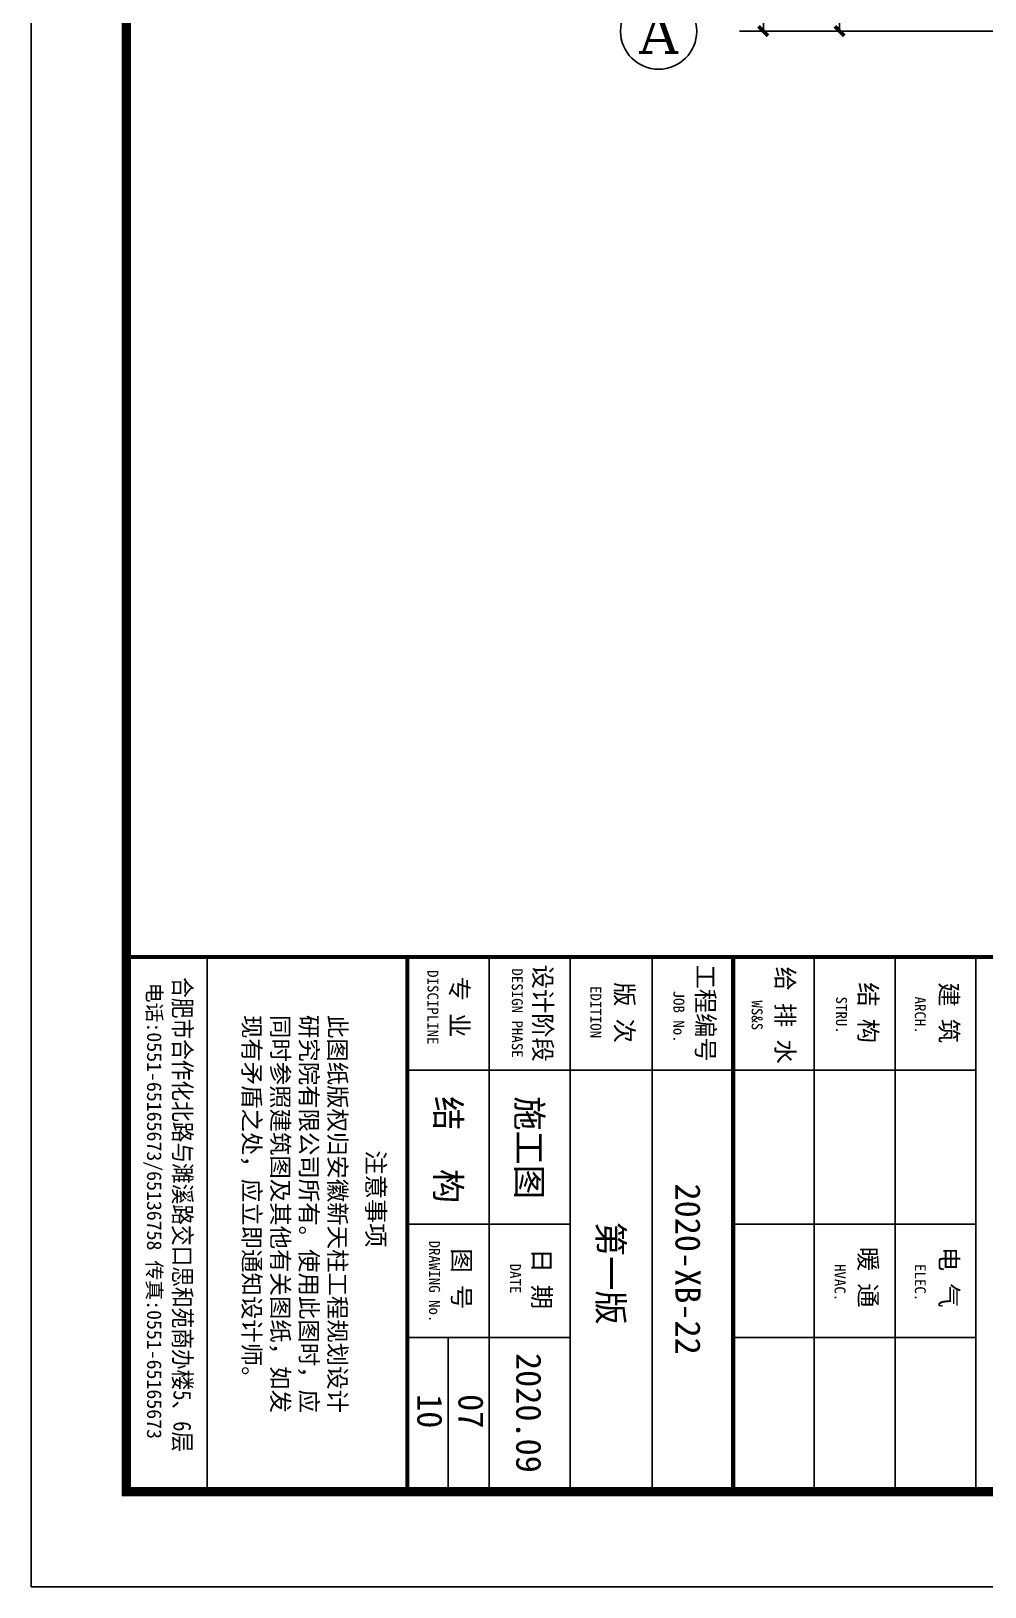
# Model space of a CAD drawing. Extents: x 31695611 to 39053694, y -59225 to 904195.
# Drawn here: x 38789573 to 38809604, y 755595 to 788259 of the extents above; entities that cross this region are included whole.
import ezdxf
from ezdxf.enums import TextEntityAlignment as Align

# ---------------------------------------------------------------- set-up
doc = ezdxf.new("R2010")
doc.units = 0
doc.header["$LTSCALE"] = 1000
doc.header["$MEASUREMENT"] = 0
doc.layers.get('0').update_dxf_attribs({"linetype": 'CONTINUOUS'})
doc.layers.get('DEFPOINTS').update_dxf_attribs({"linetype": 'CONTINUOUS'})
for name, color, linetype in [('46', 7, 'CONTINUOUS'), ('AXIS', 3, 'CONTINUOUS'), ('AXIS_TEXT', 7, 'CONTINUOUS'), ('PUB_TEXT', 7, 'CONTINUOUS'), ('PUB_TITLE', 4, 'CONTINUOUS')]:
    doc.layers.add(name, color=color, linetype=linetype)
doc.styles.add('-黑体', font='simhei.ttf')
doc.styles.add('_TCH_AXIS', font='COMPLEX', dxfattribs={"bigfont": 'GBCBIG'})
doc.styles.add('COMPLEX', font='COMPLEX')
doc.styles.add('DIM_FONT', font='SIMPLEX.shx', dxfattribs={"width": 0.8})
doc.styles.add('TQ', font='')
doc.styles.get('TQ').set_extended_font_data('SimSun')
doc.dimstyles.new('DIMN200', dxfattribs={"dimscale": 2, "dimtxt": 300, "dimasz": 100, "dimexe": 250, "dimexo": 300, "dimgap": 150, "dimtad": 1, "dimdec": 0, "dimzin": 0, "dimtxsty": 'DIM_FONT', "dimblk": 'ARCHTICK', "dimcen": 0.09, "dimclrt": 7, "dimazin": 3, "dimtfac": 1, "dimtdec": 0, "dimtix": 1, "dimtmove": 0, "dimatfit": 3, "dimtolj": 1, "dimtzin": 0})

# ---------------------------------------------------------------- blocks, each defined once
blk = doc.blocks.new('LY')
at = {"layer": 'PUB_TEXT', "insert": (-5884, 1715), "char_height": 212, "width": 5144.75, "attachment_point": 1, "style": 'TQ'}
blk.add_mtext('\\pt576;此图纸版权归安徽新天柱工程规划设计研究院有限公司所有。使用此图时，应同时参照建筑图及其他有关图纸，如发现有矛盾之处，应立即通知设计师。', dxfattribs=at)
blk = doc.blocks.new('TK')
at = {"layer": 'PUB_TEXT'}
for p, q in [((31014342, -92688), (31014342, -92201)), ((31014345, -92688), (31013564, -92688))]:
    blk.add_line(p, q, dxfattribs=at)
at = {"layer": 'PUB_TITLE'}
for p, q in [((31008732, -83766), (31014342, -83766)), ((31009922, -86316), (31009922, -83766)), ((31011537, -86316), (31011537, -83766)), ((31012727, -86316), (31012727, -83766)), ((31008732, -84616), (31014342, -84616)), ((31008732, -85466), (31014342, -85466)), ((31008732, -86316), (31014342, -86316)), ((31009922, -89738), (31009922, -86316)), ((31008732, -87166), (31014342, -87166)), ((31008732, -88027), (31014342, -88027)), ((31011537, -89738), (31011537, -88027)), ((31012727, -89738), (31012727, -88027)), ((31008732, -88877), (31014359, -88877)), ((31014342, -89308), (31012727, -89308)), ((31008732, -91838), (31014342, -91838))]:
    blk.add_line(p, q, dxfattribs=at)
at = {"layer": 'PUB_TITLE', "const_width": 42.5}
for points in [[(31008732, -52688), (31008732, -92688)], [(31008732, -86316), (31014342, -86316)], [(31008732, -89738), (31014315, -89738)]]:
    blk.add_lwpolyline(points, dxfattribs=at)
at = {"layer": 'PUB_TEXT', "xscale": 0.8500000014901161, "yscale": 0.8500000014901161, "zscale": 0.8500000014901161}
blk.add_blockref('LY', (31014342, -91838), dxfattribs=at)
at = {"layer": '46', "linetype": 'CONTINUOUS', "style": '-黑体'}
for s, height, p in [('2020-XB-22', 264.3, (31011110, -86922)), ('第一版', 264.3, (31011511, -87734)), ('施工图', 264.3, (31010193, -88588)), ('2020.09', 264.3, (31012889, -88594)), ('结', 264, (31010193, -89441)), ('构', 264, (31010957, -89441)), ('10', 264.3, (31013321, -89633))]:
    blk.add_text(s, height=height, dxfattribs=at).set_placement(p)
at = {"layer": 'PUB_TEXT', "style": 'TQ'}
for s, height, p in [(' 工程编号', 187, (31008685, -86699)), ('      JOB No.', 114.75, (31008617, -86943)), ('  版 次', 187, (31008743, -87551)), ('     EDITION', 114.75, (31008647, -87815)), (' 设计阶段', 187, (31008685, -88409)), ('日 期', 187, (31011792, -88419)), ('     DESIGN PHASE', 114.75, (31008462, -88640)), ('         DATE', 114.75, (31011249, -88659)), ('  专 业', 187, (31008685, -89285)), ('图 号', 187, (31011792, -89261)), ('     DISCIPLINE', 114.75, (31008480, -89526)), ('     DRAWING No.', 114.75, (31011319, -89509)), ('注意事项', 187, (31010762, -90162)), ('电话:0551-65165673/65136758 传真:0551-65165673', 153, (31009002, -92471))]:
    blk.add_text(s, height=height, dxfattribs=at).set_placement(p)
at = {"layer": 'PUB_TEXT', "style": 'TQ', "width": 0.85}
blk.add_text('合肥市合作化北路与濉溪路交口思和苑商办楼5、6层 ', height=187, dxfattribs=at).set_placement((31008944, -92193))
at = {"layer": 'PUB_TEXT', "attachment_point": 1, "style": 'TQ'}
for s, insert, char_height, width in [('建 筑', (31008998, -83956), 187, 2006), ('电 气', (31011775, -83956), 187, 2006), ('   ARCH.', (31008913, -84293), 114.8, 2399.55), ('   ELEC.', (31011721, -84293), 114.8, 2399.55), ('结 构', (31008998, -84806), 187, 2006), ('暖 通', (31011775, -84806), 187, 2006), ('   STRU.', (31008913, -85121), 114.8, 2399.55), ('   HVAC.', (31011721, -85136), 114.8, 2399.55), ('给 排 水', (31008833, -85677), 187, 2223.6), ('   WS&S', (31008954, -86007), 114.8, 2441.2)]:
    blk.add_mtext(s, dxfattribs=dict(at, insert=insert, char_height=char_height, width=width))
blk = doc.blocks.new('_ARCHTICK')
at = {"color": 0, "linetype": 'BYBLOCK', "const_width": 0.4}
blk.add_lwpolyline([(-0.5, -0.5), (0.5, 0.5)], dxfattribs=at)
blk = doc.blocks.new('*D1057')
at = {"layer": 'AXIS', "color": 0}
for p, q in [((38810952, 794259), (38806052, 794259)), ((38806552, 788259), (38806552, 794259)), ((38810952, 788259), (38806052, 788259))]:
    blk.add_line(p, q, dxfattribs=at)
at = {"layer": 'DEFPOINTS', "color": 0}
for p in [(38806552, 794259), (38811552, 794259), (38811552, 788259)]:
    blk.add_point(p, dxfattribs=at)
at = {"layer": 'AXIS', "color": 0, "xscale": 200, "yscale": 200, "zscale": 200}
for p, rotation in [((38806552, 794259), 89.99989046034315), ((38806552, 788259), 269.9998904603431)]:
    blk.add_blockref('_ARCHTICK', p, dxfattribs=dict(at, rotation=rotation))
at = {"layer": 'AXIS', "color": 7, "insert": (38805952, 791259), "char_height": 600, "attachment_point": 5, "rotation": 89.9999, "style": 'DIM_FONT'}
blk.add_mtext('\\A1;6000', dxfattribs=at)
blk = doc.blocks.new('*D1072')
at = {"layer": 'AXIS', "color": 0}
for p, q in [((38810952, 878259), (38804452, 878259)), ((38804952, 788259), (38804952, 878259)), ((38810952, 788259), (38804452, 788259))]:
    blk.add_line(p, q, dxfattribs=at)
at = {"layer": 'DEFPOINTS', "color": 0}
for p in [(38804952, 878259), (38811552, 878259), (38811552, 788259)]:
    blk.add_point(p, dxfattribs=at)
at = {"layer": 'AXIS', "color": 0, "xscale": 200, "yscale": 200, "zscale": 200}
for p, rotation in [((38804952, 878259), 89.99989046036686), ((38804952, 788259), 269.9998904603668)]:
    blk.add_blockref('_ARCHTICK', p, dxfattribs=dict(at, rotation=rotation))
at = {"layer": 'AXIS', "color": 7, "insert": (38804352, 833259), "char_height": 600, "attachment_point": 5, "rotation": 89.9999, "style": 'DIM_FONT'}
blk.add_mtext('\\A1;90000', dxfattribs=at)
blk = doc.blocks.new('_AXISO')
blk.add_circle((0, 0), 0.5)
at = {"layer": 'AXIS_TEXT', "style": 'COMPLEX', "width": 1.041667}
blk.add_attdef('A', text='', height=0.56, dxfattribs=at).set_placement((-0.25, -0.28), (0.25, -0.28), align=Align.FIT)

msp = doc.modelspace()

# ---------------------------------------------------------------- linework, layer by layer
at = {"layer": 'PUB_TITLE'}
msp.add_lwpolyline([(38789572.6, 755595.5), (38873572.6, 755595.5), (38873572.6, 904195.5), (38789572.6, 904195.5)], close=True, dxfattribs=at)
at = {"layer": 'PUB_TITLE', "const_width": 200}
msp.add_lwpolyline([(38791572.6, 757595.5), (38871572.6, 757595.5), (38871572.6, 899195.5), (38791572.6, 899195.5)], close=True, dxfattribs=at)

# ---------------------------------------------------------------- block references
at = {"xscale": 2, "yscale": 2, "zscale": 2, "rotation": 270}
msp.add_blockref('TK', (38976949.4, 62786284.7), dxfattribs=at)
msp.add_blockref('TK', (38976949.4, 62786284.7), dxfattribs=at)
at = {"layer": 'AXIS'}
ref = msp.add_blockref('_AXISO', (38802752.3, 788258.6), dxfattribs=dict(at, xscale=1600, yscale=1600, zscale=1600))
ref.add_attrib('A', 'A', dxfattribs={"layer": 'AXIS_TEXT', "height": 905.1, "style": '_TCH_AXIS', "width": 1.166667}).set_placement((38802299.7, 787806.1), (38803204.8, 787806.1), align=Align.FIT)

# ---------------------------------------------------------------- texts
at = {"layer": '46', "linetype": 'CONTINUOUS', "style": '-黑体'}
msp.add_text('07', height=528.65, rotation=270, dxfattribs=at).set_placement((38798547.4, 759642.7))

# ---------------------------------------------------------------- dimensions: what is measured, and where the dimension line sits
at = {"layer": 'AXIS'}
for p2, distance, picture, middle in [((38811552.4, 878258.6), 6600, '*D1072', (38804352.4, 833258.6)), ((38811552.3, 794258.6), 5000, '*D1057', (38805952.3, 791258.6))]:
    dim = msp.add_aligned_dim(p1=(38811552.3, 788258.6), p2=p2, distance=distance, dimstyle='DIMN200', dxfattribs=at)
    dim.commit()
    dim.dimension.update_dxf_attribs({"geometry": picture, "text_midpoint": middle})

doc.saveas('drawing.dxf')
